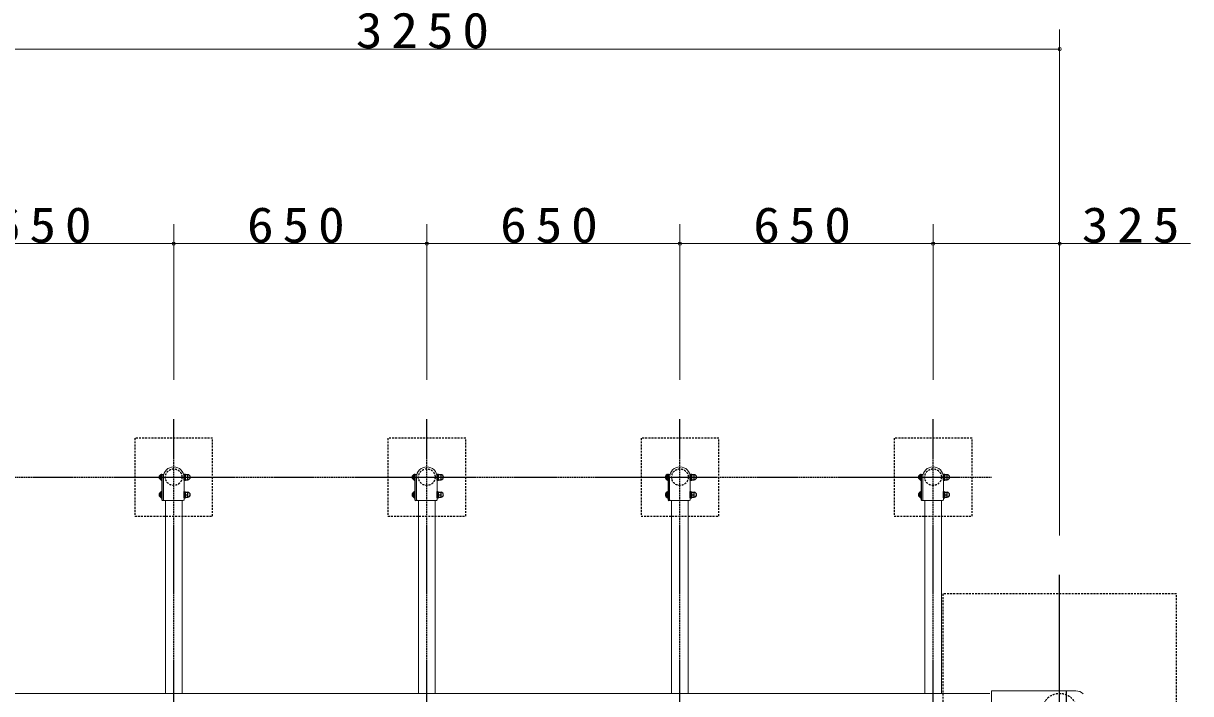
# Model space of a CAD drawing. Units: millimetres at full size. Extents: x -19540 to 51, y -990 to 13350.
# Drawn here: x -15186 to -12189, y 9994 to 11716 of the extents above; entities that cross this region are included whole.
import ezdxf

# ---------------------------------------------------------------- set-up
doc = ezdxf.new("R2010")
doc.units = ezdxf.units.MM
doc.linetypes.add('USER2', pattern=[6, 3, -1, 1, -1])
doc.linetypes.add('USER4', pattern=[8, 5, -3])
doc.layers.add('線', color=2, linetype='Continuous', lineweight=25)
doc.layers.add('補助', color=2, linetype='Continuous', lineweight=13)
doc.styles.add('ＭＳ ゴシック', font='')
doc.styles.get('ＭＳ ゴシック').set_extended_font_data('MS Gothic')

# ---------------------------------------------------------------- blocks, each defined once
blk = doc.blocks.new('dimension_origin')
at = {"color": 0, "linetype": 'Continuous', "lineweight": -2}
blk.add_circle((0, 0), 1.25, dxfattribs=at)

msp = doc.modelspace()

# ---------------------------------------------------------------- linework, layer by layer
at = {"layer": '線', "color": 20, "linetype": 'USER2'}
for p, q in [((-14800, 9200), (-14800, 10700)), ((-14150, 9200), (-14150, 10700)), ((-13500, 9200), (-13500, 10700)), ((-12850, 9200), (-12850, 10700)), ((-15600, 10550), (-12700, 10550)), ((-12525, 9600), (-12525, 10300))]:
    msp.add_line(p, q, dxfattribs=at)
at = {"layer": '線'}
for p, q in [((-14836.35, 10546.5), (-14836.35, 10553.5)), ((-14833.1, 10556.9), (-14832.1, 10556.9)), ((-14833.1, 10543.1), (-14833.1, 10556.9)), ((-14832.1, 10558), (-14830.5, 10558)), ((-14832.1, 10542), (-14832.1, 10558)), ((-14832.1, 10543.1), (-14832.1, 10556.9)), ((-14830.5, 10558), (-14830.5, 10542)), ((-14830.5, 10555), (-14830.5, 10492)), ((-14828.5, 10557), (-14825.559, 10557)), ((-14773.5, 10558), (-14771.9, 10558)), ((-14773.5, 10542), (-14773.5, 10558)), ((-14771.9, 10558), (-14771.9, 10542)), ((-14771.9, 10542.3), (-14771.9, 10557.7)), ((-14771.9, 10557.7), (-14769.9, 10557.7)), ((-14769.9, 10542.3), (-14769.9, 10557.7)), ((-14769.9, 10556.5), (-14763.544, 10556.5)), ((-14769.9, 10543.5), (-14769.9, 10556.5)), ((-14763.544, 10556.5), (-14763.4, 10556.25)), ((-14763.4, 10543.75), (-14763.4, 10556.25)), ((-14186.35, 10546.5), (-14186.35, 10553.5)), ((-14183.1, 10556.9), (-14182.1, 10556.9)), ((-14183.1, 10543.1), (-14183.1, 10556.9)), ((-14182.1, 10558), (-14180.5, 10558)), ((-14182.1, 10542), (-14182.1, 10558)), ((-14182.1, 10543.1), (-14182.1, 10556.9)), ((-14180.5, 10558), (-14180.5, 10542)), ((-14180.5, 10555), (-14180.5, 10492)), ((-14178.5, 10557), (-14175.559, 10557)), ((-14123.5, 10558), (-14121.9, 10558)), ((-14123.5, 10542), (-14123.5, 10558)), ((-14121.9, 10558), (-14121.9, 10542)), ((-14121.9, 10542.3), (-14121.9, 10557.7)), ((-14121.9, 10557.7), (-14119.9, 10557.7)), ((-14119.9, 10542.3), (-14119.9, 10557.7)), ((-14119.9, 10556.5), (-14113.544, 10556.5)), ((-14119.9, 10543.5), (-14119.9, 10556.5)), ((-14113.544, 10556.5), (-14113.4, 10556.25)), ((-14113.4, 10543.75), (-14113.4, 10556.25)), ((-13536.35, 10546.5), (-13536.35, 10553.5)), ((-13533.1, 10556.9), (-13532.1, 10556.9)), ((-13533.1, 10543.1), (-13533.1, 10556.9)), ((-13532.1, 10558), (-13530.5, 10558)), ((-13532.1, 10542), (-13532.1, 10558)), ((-13532.1, 10543.1), (-13532.1, 10556.9)), ((-13530.5, 10558), (-13530.5, 10542)), ((-13530.5, 10555), (-13530.5, 10492)), ((-13528.5, 10557), (-13525.559, 10557)), ((-13473.5, 10558), (-13471.9, 10558)), ((-13473.5, 10542), (-13473.5, 10558)), ((-13471.9, 10558), (-13471.9, 10542)), ((-13471.9, 10542.3), (-13471.9, 10557.7)), ((-13471.9, 10557.7), (-13469.9, 10557.7)), ((-13469.9, 10542.3), (-13469.9, 10557.7)), ((-13469.9, 10556.5), (-13463.544, 10556.5)), ((-13469.9, 10543.5), (-13469.9, 10556.5)), ((-13463.544, 10556.5), (-13463.4, 10556.25)), ((-13463.4, 10543.75), (-13463.4, 10556.25)), ((-12886.35, 10546.5), (-12886.35, 10553.5)), ((-12883.1, 10556.9), (-12882.1, 10556.9)), ((-12883.1, 10543.1), (-12883.1, 10556.9)), ((-12882.1, 10558), (-12880.5, 10558)), ((-12882.1, 10542), (-12882.1, 10558)), ((-12882.1, 10543.1), (-12882.1, 10556.9)), ((-12880.5, 10558), (-12880.5, 10542)), ((-12880.5, 10555), (-12880.5, 10492)), ((-12878.5, 10557), (-12875.559, 10557)), ((-12823.5, 10558), (-12821.9, 10558)), ((-12823.5, 10542), (-12823.5, 10558)), ((-12821.9, 10558), (-12821.9, 10542)), ((-12821.9, 10542.3), (-12821.9, 10557.7)), ((-12821.9, 10557.7), (-12819.9, 10557.7)), ((-12819.9, 10542.3), (-12819.9, 10557.7)), ((-12819.9, 10556.5), (-12813.544, 10556.5)), ((-12819.9, 10543.5), (-12819.9, 10556.5)), ((-12813.544, 10556.5), (-12813.4, 10556.25)), ((-12813.4, 10543.75), (-12813.4, 10556.25)), ((-14833.1, 10543.1), (-14832.1, 10543.1)), ((-14832.1, 10542), (-14830.5, 10542)), ((-14773.5, 10542), (-14771.9, 10542)), ((-14769.9, 10550.682), (-14771.9, 10550.146)), ((-14769.9, 10549.854), (-14771.9, 10549.318)), ((-14771.9, 10542.3), (-14769.9, 10542.3)), ((-14769.9, 10550), (-14764.125, 10550)), ((-14769.9, 10543.5), (-14763.544, 10543.5)), ((-14763.544, 10543.5), (-14763.4, 10543.75)), ((-14183.1, 10543.1), (-14182.1, 10543.1)), ((-14182.1, 10542), (-14180.5, 10542)), ((-14123.5, 10542), (-14121.9, 10542)), ((-14119.9, 10550.682), (-14121.9, 10550.146)), ((-14119.9, 10549.854), (-14121.9, 10549.318)), ((-14121.9, 10542.3), (-14119.9, 10542.3)), ((-14119.9, 10550), (-14114.125, 10550)), ((-14119.9, 10543.5), (-14113.544, 10543.5)), ((-14113.544, 10543.5), (-14113.4, 10543.75)), ((-13533.1, 10543.1), (-13532.1, 10543.1)), ((-13532.1, 10542), (-13530.5, 10542)), ((-13473.5, 10542), (-13471.9, 10542)), ((-13469.9, 10550.682), (-13471.9, 10550.146)), ((-13469.9, 10549.854), (-13471.9, 10549.318)), ((-13471.9, 10542.3), (-13469.9, 10542.3)), ((-13469.9, 10550), (-13464.125, 10550)), ((-13469.9, 10543.5), (-13463.544, 10543.5)), ((-13463.544, 10543.5), (-13463.4, 10543.75)), ((-12883.1, 10543.1), (-12882.1, 10543.1)), ((-12882.1, 10542), (-12880.5, 10542)), ((-12823.5, 10542), (-12821.9, 10542)), ((-12819.9, 10550.682), (-12821.9, 10550.146)), ((-12819.9, 10549.854), (-12821.9, 10549.318)), ((-12821.9, 10542.3), (-12819.9, 10542.3)), ((-12819.9, 10550), (-12814.125, 10550)), ((-12819.9, 10543.5), (-12813.544, 10543.5)), ((-12813.544, 10543.5), (-12813.4, 10543.75)), ((-14836.35, 10501.5), (-14836.35, 10508.5)), ((-14833.1, 10511.9), (-14832.1, 10511.9)), ((-14833.1, 10498.1), (-14833.1, 10511.9)), ((-14833.1, 10498.1), (-14832.1, 10498.1)), ((-14832.1, 10513), (-14830.5, 10513)), ((-14832.1, 10497), (-14832.1, 10513)), ((-14832.1, 10498.1), (-14832.1, 10511.9)), ((-14832.1, 10497), (-14830.5, 10497)), ((-14830.5, 10513), (-14830.5, 10497)), ((-14773.5, 10513), (-14771.9, 10513)), ((-14773.5, 10497), (-14773.5, 10513)), ((-14773.5, 10497), (-14771.9, 10497)), ((-14771.9, 10513), (-14771.9, 10497)), ((-14771.9, 10497.3), (-14771.9, 10512.7)), ((-14771.9, 10512.7), (-14769.9, 10512.7)), ((-14769.9, 10505.682), (-14771.9, 10505.146)), ((-14769.9, 10504.854), (-14771.9, 10504.318)), ((-14771.9, 10497.3), (-14769.9, 10497.3)), ((-14769.9, 10497.3), (-14769.9, 10512.7)), ((-14769.9, 10511.5), (-14763.544, 10511.5)), ((-14769.9, 10498.5), (-14769.9, 10511.5)), ((-14769.9, 10505), (-14764.125, 10505)), ((-14769.9, 10498.5), (-14763.544, 10498.5)), ((-14763.544, 10511.5), (-14763.4, 10511.25)), ((-14763.544, 10498.5), (-14763.4, 10498.75)), ((-14763.4, 10498.75), (-14763.4, 10511.25)), ((-14186.35, 10501.5), (-14186.35, 10508.5)), ((-14183.1, 10511.9), (-14182.1, 10511.9)), ((-14183.1, 10498.1), (-14183.1, 10511.9)), ((-14183.1, 10498.1), (-14182.1, 10498.1)), ((-14182.1, 10513), (-14180.5, 10513)), ((-14182.1, 10497), (-14182.1, 10513)), ((-14182.1, 10498.1), (-14182.1, 10511.9)), ((-14182.1, 10497), (-14180.5, 10497)), ((-14180.5, 10513), (-14180.5, 10497)), ((-14123.5, 10513), (-14121.9, 10513)), ((-14123.5, 10497), (-14123.5, 10513)), ((-14123.5, 10497), (-14121.9, 10497)), ((-14121.9, 10513), (-14121.9, 10497)), ((-14121.9, 10497.3), (-14121.9, 10512.7)), ((-14121.9, 10512.7), (-14119.9, 10512.7)), ((-14119.9, 10505.682), (-14121.9, 10505.146)), ((-14119.9, 10504.854), (-14121.9, 10504.318)), ((-14121.9, 10497.3), (-14119.9, 10497.3)), ((-14119.9, 10497.3), (-14119.9, 10512.7)), ((-14119.9, 10511.5), (-14113.544, 10511.5)), ((-14119.9, 10498.5), (-14119.9, 10511.5)), ((-14119.9, 10505), (-14114.125, 10505)), ((-14119.9, 10498.5), (-14113.544, 10498.5)), ((-14113.544, 10511.5), (-14113.4, 10511.25)), ((-14113.544, 10498.5), (-14113.4, 10498.75)), ((-14113.4, 10498.75), (-14113.4, 10511.25)), ((-13536.35, 10501.5), (-13536.35, 10508.5)), ((-13533.1, 10511.9), (-13532.1, 10511.9)), ((-13533.1, 10498.1), (-13533.1, 10511.9)), ((-13533.1, 10498.1), (-13532.1, 10498.1)), ((-13532.1, 10513), (-13530.5, 10513)), ((-13532.1, 10497), (-13532.1, 10513)), ((-13532.1, 10498.1), (-13532.1, 10511.9)), ((-13532.1, 10497), (-13530.5, 10497)), ((-13530.5, 10513), (-13530.5, 10497)), ((-13473.5, 10513), (-13471.9, 10513)), ((-13473.5, 10497), (-13473.5, 10513)), ((-13473.5, 10497), (-13471.9, 10497)), ((-13471.9, 10513), (-13471.9, 10497)), ((-13471.9, 10497.3), (-13471.9, 10512.7)), ((-13471.9, 10512.7), (-13469.9, 10512.7)), ((-13469.9, 10505.682), (-13471.9, 10505.146)), ((-13469.9, 10504.854), (-13471.9, 10504.318)), ((-13471.9, 10497.3), (-13469.9, 10497.3)), ((-13469.9, 10497.3), (-13469.9, 10512.7)), ((-13469.9, 10511.5), (-13463.544, 10511.5)), ((-13469.9, 10498.5), (-13469.9, 10511.5)), ((-13469.9, 10505), (-13464.125, 10505)), ((-13469.9, 10498.5), (-13463.544, 10498.5)), ((-13463.544, 10511.5), (-13463.4, 10511.25)), ((-13463.544, 10498.5), (-13463.4, 10498.75)), ((-13463.4, 10498.75), (-13463.4, 10511.25)), ((-12886.35, 10501.5), (-12886.35, 10508.5)), ((-12883.1, 10511.9), (-12882.1, 10511.9)), ((-12883.1, 10498.1), (-12883.1, 10511.9)), ((-12883.1, 10498.1), (-12882.1, 10498.1)), ((-12882.1, 10513), (-12880.5, 10513)), ((-12882.1, 10497), (-12882.1, 10513)), ((-12882.1, 10498.1), (-12882.1, 10511.9)), ((-12882.1, 10497), (-12880.5, 10497)), ((-12880.5, 10513), (-12880.5, 10497)), ((-12823.5, 10513), (-12821.9, 10513)), ((-12823.5, 10497), (-12823.5, 10513)), ((-12823.5, 10497), (-12821.9, 10497)), ((-12821.9, 10513), (-12821.9, 10497)), ((-12821.9, 10497.3), (-12821.9, 10512.7)), ((-12821.9, 10512.7), (-12819.9, 10512.7)), ((-12819.9, 10505.682), (-12821.9, 10505.146)), ((-12819.9, 10504.854), (-12821.9, 10504.318)), ((-12821.9, 10497.3), (-12819.9, 10497.3)), ((-12819.9, 10497.3), (-12819.9, 10512.7)), ((-12819.9, 10511.5), (-12813.544, 10511.5)), ((-12819.9, 10498.5), (-12819.9, 10511.5)), ((-12819.9, 10505), (-12814.125, 10505)), ((-12819.9, 10498.5), (-12813.544, 10498.5)), ((-12813.544, 10511.5), (-12813.4, 10511.25)), ((-12813.544, 10498.5), (-12813.4, 10498.75)), ((-12813.4, 10498.75), (-12813.4, 10511.25)), ((-12507.5, 9899.2), (-12507.5, 10000.8)), ((-12507.5, 9899.2), (-12507.5, 10000.8))]:
    msp.add_line(p, q, dxfattribs=at)
at = {"layer": '線', "color": 7, "lineweight": 13}
for p, q in [((-14826.5, 10550), (-14826.5, 10492)), ((-14773.5, 10550), (-14773.5, 10492)), ((-14176.5, 10550), (-14176.5, 10492)), ((-14123.5, 10550), (-14123.5, 10492)), ((-13526.5, 10550), (-13526.5, 10492)), ((-13473.5, 10550), (-13473.5, 10492)), ((-12876.5, 10550), (-12876.5, 10492)), ((-12823.5, 10550), (-12823.5, 10492)), ((-14828.5, 10490), (-14775.5, 10490)), ((-14821.35, 9994.55), (-14821.35, 10490)), ((-14778.65, 9994.55), (-14778.65, 10490)), ((-14178.5, 10490), (-14125.5, 10490)), ((-14171.35, 9994.55), (-14171.35, 10490)), ((-14128.65, 9994.55), (-14128.65, 10490)), ((-13528.5, 10490), (-13475.5, 10490)), ((-13521.35, 9994.55), (-13521.35, 10490)), ((-13478.65, 9994.55), (-13478.65, 10490)), ((-12878.5, 10490), (-12825.5, 10490)), ((-12871.35, 9994.55), (-12871.35, 10490)), ((-12828.65, 9994.55), (-12828.65, 10490)), ((-15600, 9994.55), (-12704.621, 9994.55)), ((-12700, 9899.2), (-12700, 10000.8)), ((-12700, 10000.8), (-12507.5, 10000.8)), ((-12507.5, 10000.8), (-12483.701, 10000.8))]:
    msp.add_line(p, q, dxfattribs=at)
at = {"layer": '線', "color": 4, "linetype": 'USER4'}
for points in [[(-14900, 10450), (-14700, 10450), (-14700, 10650), (-14900, 10650)], [(-14250, 10450), (-14050, 10450), (-14050, 10650), (-14250, 10650)], [(-13600, 10450), (-13400, 10450), (-13400, 10650), (-13600, 10650)], [(-12950, 10450), (-12750, 10450), (-12750, 10650), (-12950, 10650)], [(-12825, 9650), (-12225, 9650), (-12225, 10250), (-12825, 10250)]]:
    msp.add_lwpolyline(points, close=True, dxfattribs=at)
for centre, radius in [((-14800, 10550), 21.35), ((-14150, 10550), 21.35), ((-13500, 10550), 21.35), ((-12850, 10550), 21.35), ((-12525, 9950), 44.55)]:
    msp.add_circle(centre, radius, dxfattribs=at)
at = {"layer": '線'}
for centre, radius, start, end in [((-14829.285, 10550), 7.884, 118.93814, 153.64619), ((-14828.5, 10555), 2, 90, 180), ((-14772.932, 10553.25), 9.387, 339.74445, 20.25555), ((-14763.655, 10550), 6.255, 272.33828, 87.66172), ((-14179.285, 10550), 7.884, 118.93814, 153.64619), ((-14178.5, 10555), 2, 90, 180), ((-14122.932, 10553.25), 9.387, 339.74445, 20.25555), ((-14113.655, 10550), 6.255, 272.33828, 87.66172), ((-13529.285, 10550), 7.884, 118.93814, 153.64619), ((-13528.5, 10555), 2, 90, 180), ((-13472.932, 10553.25), 9.387, 339.74445, 20.25555), ((-13463.655, 10550), 6.255, 272.33828, 87.66172), ((-12879.285, 10550), 7.884, 118.93814, 153.64619), ((-12878.5, 10555), 2, 90, 180), ((-12822.932, 10553.25), 9.387, 339.74445, 20.25555), ((-12813.655, 10550), 6.255, 272.33828, 87.66172), ((-14829.285, 10550), 7.884, 206.35381, 241.06186), ((-14772.932, 10546.75), 9.387, 339.74445, 20.25555), ((-14179.285, 10550), 7.884, 206.35381, 241.06186), ((-14122.932, 10546.75), 9.387, 339.74445, 20.25555), ((-13529.285, 10550), 7.884, 206.35381, 241.06186), ((-13472.932, 10546.75), 9.387, 339.74445, 20.25555), ((-12879.285, 10550), 7.884, 206.35381, 241.06186), ((-12822.932, 10546.75), 9.387, 339.74445, 20.25555), ((-14829.285, 10505), 7.884, 118.93814, 153.64619), ((-14829.285, 10505), 7.884, 206.35381, 241.06186), ((-14828.5, 10492), 2, 180, 270), ((-14772.932, 10508.25), 9.387, 339.74445, 20.25555), ((-14772.932, 10501.75), 9.387, 339.74445, 20.25555), ((-14763.655, 10505), 6.255, 272.33828, 87.66172), ((-14179.285, 10505), 7.884, 118.93814, 153.64619), ((-14179.285, 10505), 7.884, 206.35381, 241.06186), ((-14178.5, 10492), 2, 180, 270), ((-14122.932, 10508.25), 9.387, 339.74445, 20.25555), ((-14122.932, 10501.75), 9.387, 339.74445, 20.25555), ((-14113.655, 10505), 6.255, 272.33828, 87.66172), ((-13529.285, 10505), 7.884, 118.93814, 153.64619), ((-13529.285, 10505), 7.884, 206.35381, 241.06186), ((-13528.5, 10492), 2, 180, 270), ((-13472.932, 10508.25), 9.387, 339.74445, 20.25555), ((-13472.932, 10501.75), 9.387, 339.74445, 20.25555), ((-13463.655, 10505), 6.255, 272.33828, 87.66172), ((-12879.285, 10505), 7.884, 118.93814, 153.64619), ((-12879.285, 10505), 7.884, 206.35381, 241.06186), ((-12878.5, 10492), 2, 180, 270), ((-12822.932, 10508.25), 9.387, 339.74445, 20.25555), ((-12822.932, 10501.75), 9.387, 339.74445, 20.25555), ((-12813.655, 10505), 6.255, 272.33828, 87.66172)]:
    msp.add_arc(centre, radius, start, end, dxfattribs=at)
at = {"layer": '線', "color": 7, "lineweight": 13}
for centre, radius, start, end in [((-14800, 10550), 26.5, 0, 180), ((-14150, 10550), 26.5, 0, 180), ((-13500, 10550), 26.5, 0, 180), ((-12850, 10550), 26.5, 0, 180), ((-14824.5, 10492), 2, 180, 270), ((-14775.5, 10492), 2, 270, 0), ((-14174.5, 10492), 2, 180, 270), ((-14125.5, 10492), 2, 270, 0), ((-13524.5, 10492), 2, 180, 270), ((-13475.5, 10492), 2, 270, 0), ((-12874.5, 10492), 2, 180, 270), ((-12825.5, 10492), 2, 270, 0), ((-12483.701, 9970.8), 30, 50.0062, 90)]:
    msp.add_arc(centre, radius, start, end, dxfattribs=at)
at = {"layer": '補助'}
for p, q in [((-12525, 10400), (-12525, 11700)), ((-15775, 11650), (-12525, 11650)), ((-14800, 10800), (-14800, 11200)), ((-14800, 10800), (-14800, 11200)), ((-14150, 10800), (-14150, 11200)), ((-14150, 10800), (-14150, 11200)), ((-13500, 10800), (-13500, 11200)), ((-13500, 10800), (-13500, 11200)), ((-12850, 10800), (-12850, 11200)), ((-12850, 10800), (-12850, 11200)), ((-12525, 10400), (-12525, 11200)), ((-15450, 11150), (-14800, 11150)), ((-14800, 11150), (-14150, 11150)), ((-14150, 11150), (-13500, 11150)), ((-13500, 11150), (-12850, 11150)), ((-12850, 11150), (-12188.571, 11150))]:
    msp.add_line(p, q, dxfattribs=at)

# ---------------------------------------------------------------- block references
at = {"layer": '補助', "xscale": 3.33, "yscale": 3.33, "rotation": 180}
for p in [(-12525, 11650), (-14800, 11150), (-14150, 11150), (-13500, 11150), (-12850, 11150), (-12525, 11150)]:
    msp.add_blockref('dimension_origin', p, dxfattribs=at)
at = {"layer": '補助', "xscale": 3.33, "yscale": 3.33}
for p in [(-14800, 11150), (-14150, 11150), (-13500, 11150), (-12850, 11150)]:
    msp.add_blockref('dimension_origin', p, dxfattribs=at)

# ---------------------------------------------------------------- texts
at = {"layer": '補助', "char_height": 91.64, "attachment_point": 8, "style": 'ＭＳ ゴシック'}
for s, insert in [('\\T1.33;\\W1.1;3250', (-14150, 11651)), ('\\T1.33;\\W1.1;650', (-15125, 11151)), ('\\T1.33;\\W1.1;650', (-14475, 11151)), ('\\T1.33;\\W1.1;650', (-13825, 11151)), ('\\T1.33;\\W1.1;650', (-13175, 11151)), ('\\T1.33;\\W1.1;325', (-12331.429, 11151))]:
    msp.add_mtext(s, dxfattribs=dict(at, insert=insert))

doc.saveas('drawing.dxf')
